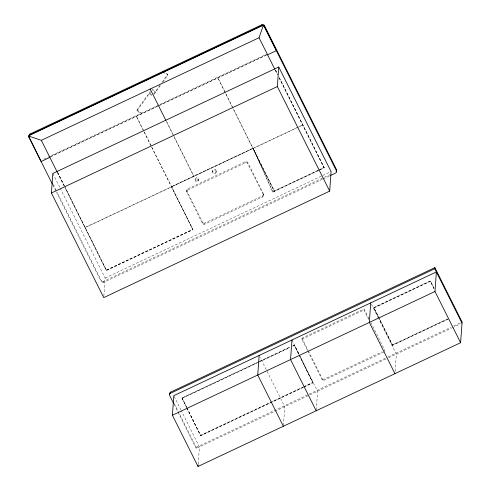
<?xml version="1.0" encoding="UTF-8"?>
<svg xmlns="http://www.w3.org/2000/svg" width="491" height="491" viewBox="0 0 491 491"><rect width="100%" height="100%" fill="white"/><g stroke="black" fill="none" stroke-linecap="round" stroke-linejoin="round"><path stroke-width="0.37" stroke-dasharray="2.46 1.84" d="M322.397 179.295L103.607 282.386A1.829 1.78 4.1 0 1 101.164 281.564L101.244 280.441L56.974 191.956M103.607 282.386L103.687 281.269L330.093 174.587M103.853 296.091L105.148 278.035L60.35 188.501M144.194 131.87L192.877 229.776L106.443 270.504L64.64 186.347M136.971 109.99L141.537 113.114L141.476 113.967L136.909 110.849L136.971 109.99L150.449 91.258M140.401 113.231L140.463 112.378M162.926 81.923L167.756 75.215L167.818 74.362L163.822 71.625M186.74 191.459L186.819 190.342M186.924 192.362L187.003 191.245A1.829 1.78 4.1 0 1 187.844 188.869L245.42 161.742A1.829 1.78 4.1 0 1 247.863 162.57L263.342 193.515L263.262 194.632A1.829 1.78 4.1 0 1 262.421 197.001L204.845 224.135A1.829 1.78 4.1 0 1 202.402 223.307L186.924 192.362A1.829 1.78 4.1 0 1 187.765 189.986L187.844 188.869M195.357 180.228L195.436 179.111M186.384 407.248L182.001 397.9L258.923 361.652M198.395 180.449A1.522 1.479 4.1 0 0 196.21 179.006A1.522 1.479 4.1 0 0 196.026 181.566A1.522 1.479 4.1 0 0 198.395 180.449L198.474 179.332A1.522 1.479 4.1 0 0 196.29 177.889A1.522 1.479 4.1 0 0 196.105 180.442A1.522 1.479 4.1 0 0 198.474 179.332M202.402 223.307L202.482 222.19L187.003 191.245M204.845 224.135L204.925 223.018L262.501 195.884A1.829 1.78 4.1 0 0 263.342 193.515M212.56 171.96L212.64 170.843M386 358.982L196.142 448.443L196.228 447.326L178.38 411.654M216.206 172.218A1.829 1.78 4.1 0 0 213.579 170.487A1.829 1.78 4.1 0 0 213.358 173.556A1.829 1.78 4.1 0 0 216.206 172.218L216.285 171.101A1.829 1.78 4.1 0 0 213.659 169.37A1.829 1.78 4.1 0 0 213.438 172.439A1.829 1.78 4.1 0 0 216.285 171.101M198.186 464.191L199.426 446.896L181.32 410.697M303.205 387.442L200.647 435.769L187.096 408.082M187.765 189.986L245.34 162.859L245.42 161.742M263.262 194.632L247.777 163.687L247.863 162.57M279.281 77.584L324.17 167.91L272.818 192.104L253.074 148.159L171.562 186.568L192.877 229.776M262.421 197.001L262.501 195.884M263.44 195.535L263.52 194.418M272.818 192.104L253.074 148.159M283.417 425.488L284.768 406.683L260.169 357.509M303.898 387.117L312.908 382.87L294.262 345.001L292.875 345.652M307.366 350.181L301.91 339.269L301.99 338.152L364.077 308.894L368.858 318.444M312.908 382.87L299.357 355.189M316.241 410.022L317.591 391.217L299.479 355.024M384.128 351.949L322.728 380.881L322.808 379.764L308.471 351.114M368.778 319.561L363.997 310.011L364.077 308.894M448.295 319.076L392.505 345.369L373.817 308.023L373.854 307.495L430.337 280.883L434.075 288.352M384.815 351.624L384.895 350.506L370.901 322.538M392.505 345.369L373.854 307.495M395.12 371.399L396.366 354.097L378.935 319.267M434.038 288.874L430.337 280.883M136.909 110.849L150.387 92.118M153.628 94.076L159.919 85.336M162.055 82.371L167.818 74.362M153.879 94.499L160.661 85.072M43.951 159.096L266.699 54.139M50.585 156.543L159.121 105.399M159.452 105.246L267.62 54.28M50.119 157.016L266.668 54.98M106.486 269.976L192.914 229.248M272.855 191.582L317.984 170.316M318.653 170.003L324.207 167.382M319.346 169.929L274.408 191.103L233.213 108.763M320.04 169.604L324.189 167.646L279.238 77.799M105.148 278.035L322.065 175.821M322.759 175.496L331.075 171.58M323.09 178.97L329.32 176.03M301.91 339.269L363.997 310.011M259.61 361.327L290.101 346.959M258.898 361.916L181.983 398.158L186.74 407.665M259.592 361.591L290.083 347.223M292.857 345.916L294.244 345.265L299.001 354.772M181.965 398.422L257.499 362.831M258.192 362.505L290.064 347.487M292.839 346.18L294.226 345.523M373.817 308.023L430.3 281.404M200.684 435.247L269.982 402.595M270.676 402.264L303.242 386.92M303.935 386.595L312.945 382.348M392.542 344.842L447.645 318.88M303.223 387.184L200.666 435.505L187.077 408.346M303.917 386.853L312.927 382.612L299.338 355.447M447.626 319.138L392.524 345.105L373.835 307.759L430.319 281.14L434.056 288.61M322.808 379.764L382.139 351.808M196.228 447.326L308.385 394.469M309.078 394.144L387.313 357.282M388.007 356.951L451.008 327.264M453.782 325.963L462.086 322.047M388.62 357.743L451.64 328.049M452.315 327.73L460.626 323.815M163.19 72.091L167.756 75.215M152.044 89.043L155.53 91.43L155.469 92.29L151.983 89.902M151.578 94.511L149.252 92.922L149.19 93.775L152.1 95.763M275.506 70.047L277.562 74.159M275.476 70.281L277.544 74.417M275.113 69.857L277.525 74.681M279.219 78.063L324.17 167.91M371.423 304.242L378.598 318.585M232.906 108.161L217.838 77.738L274.389 191.367L253.031 148.681M301.99 338.152L308.133 350.427M307.71 350.862L322.728 380.881M291.967 339.999L299.142 354.336M294.262 345.001L299.019 354.508M166.271 120.89L193.951 176.521L166.253 121.154M143.851 131.183L136.326 116.14L143.857 131.484M144.176 132.128L151.363 146.49M151.701 147.171L192.895 229.512L106.467 270.24L65.272 187.912M182.001 397.9L186.758 407.407M186.721 407.929L200.647 435.769M174.145 396.36L180.976 410.016M174.262 403.424L178.037 410.967M174.182 404.541L196.142 448.443M57.785 172.636L64.296 185.659M57.41 172.188L64.965 187.292M57.392 172.451L106.443 270.504M52.825 173.464L60.006 187.82M53.194 184.407L56.631 191.269M52.77 184.843L56.207 191.699M56.551 192.386L101.164 281.564M245.34 162.859A1.829 1.78 4.1 0 1 247.777 163.687M204.925 223.018A1.829 1.78 4.1 0 1 202.482 222.19M103.687 281.269A1.829 1.78 4.1 0 1 101.244 280.441M85.109 227.56L302.837 124.966L85.109 227.56"/><path stroke-width="0.74" d="M29.024 135.89L29.006 136.154A1.829 1.78 5 0 0 29.092 137.511L52.433 184.156M29.092 137.511L29.172 136.394A1.829 1.78 4.1 0 1 30.012 134.018L261.961 24.722A1.829 1.78 4.1 0 1 264.404 25.55L336.47 169.604A1.829 1.78 4.1 0 1 336.556 170.96M263.293 25.501L259.039 37.727L41.318 140.322L29.006 136.154A1.829 1.78 4.1 0 1 29.933 135.135L30.012 134.018M51.426 193.024L52.825 173.464L278.759 67.009L331.075 171.58L329.67 191.134L103.742 297.595L51.426 193.024L277.354 86.563L278.759 67.009M163.19 72.091L163.251 71.238M173.495 403.166L169.72 395.623A1.829 1.78 4.1 0 1 170.561 393.248L170.641 392.131L434.86 267.626L462.086 322.047L460.607 342.718L198.026 466.45L172.402 415.233L173.802 395.672L436.382 271.946L434.983 291.501L460.607 342.718M198.026 466.45L198.131 464.946M29.933 135.135L261.881 25.839L261.961 24.722M330.707 175.379L335.549 173.096A1.829 1.78 4.1 0 0 336.39 170.721L264.324 26.667L264.404 25.55M276.415 49.56L276.335 50.677L267.583 54.802M259.144 355.466L257.738 375.02L283.362 426.237M291.967 339.999L290.562 359.553L316.186 410.771M336.39 170.721L336.47 169.604M370.736 302.879L369.336 322.434L394.96 373.651M462.006 323.164L434.781 268.743L434.86 267.626M49.855 157.396L41.103 161.521L29.454 137.934M170.561 393.248L434.781 268.743M172.402 415.233L434.983 291.501M276.353 50.413L264.342 26.41A1.829 1.78 4.1 0 0 261.899 25.581L29.951 134.872A1.829 1.78 4.1 0 0 29.11 137.247M259.039 37.727L274.782 69.194M277.354 86.563L329.67 191.134M150.178 89.024L165.909 120.467M41.318 140.322L57.06 171.789M261.881 25.839A1.829 1.78 4.1 0 1 264.33 26.68M336.464 171.175A1.829 1.78 4.1 0 1 336.028 171.721M169.647 394.064A1.829 1.78 4.1 0 1 170.641 392.131"/></g></svg>
